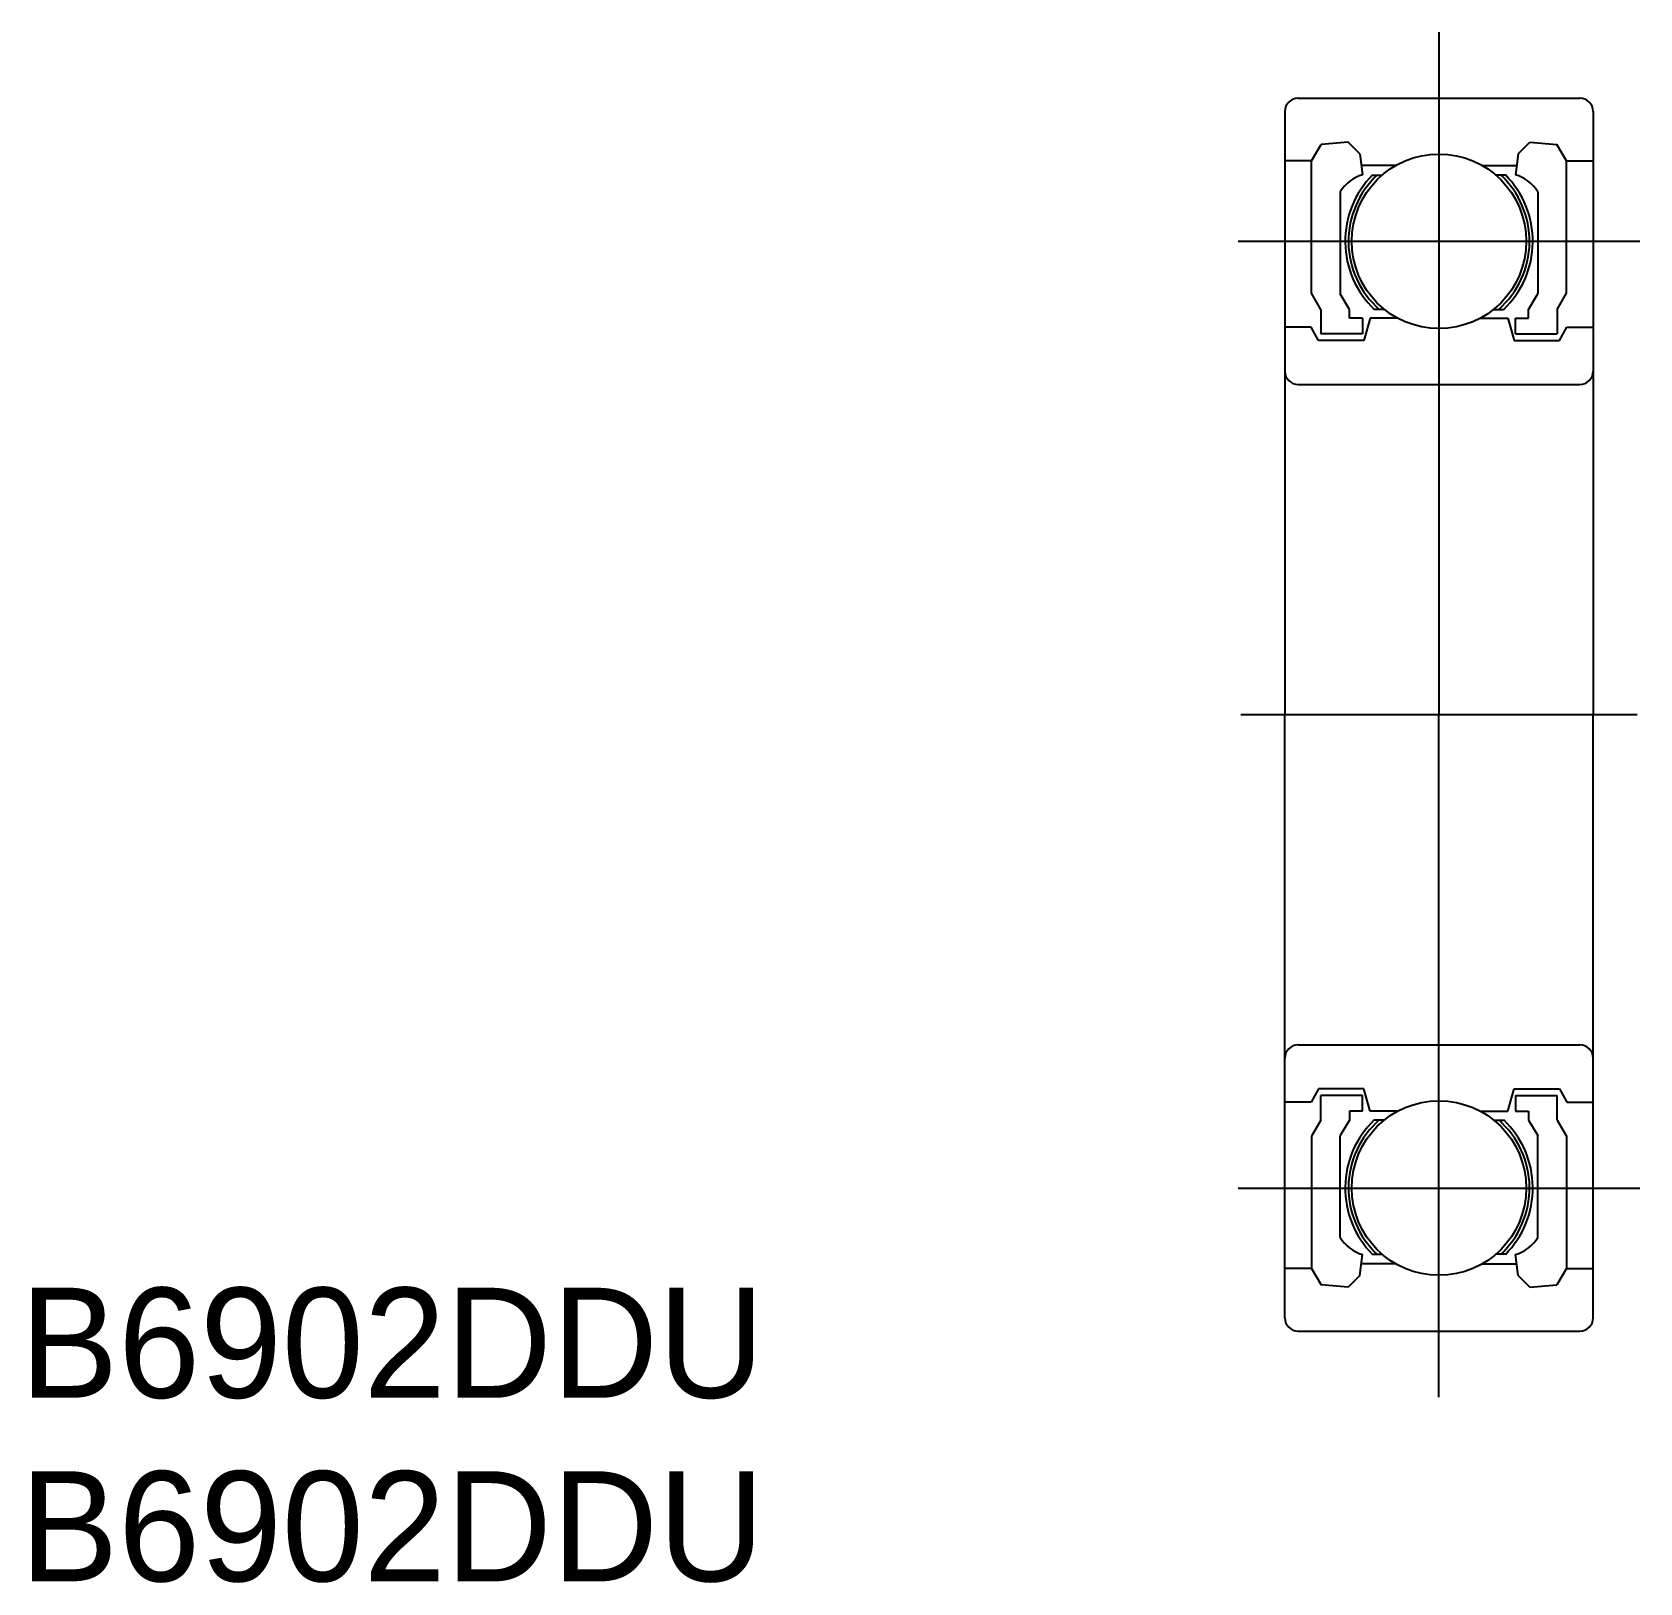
# Model space of a CAD drawing. Extents: x 724.9 to 761.4, y 606.5 to 641.7.
import ezdxf

# ---------------------------------------------------------------- set-up
doc = ezdxf.new("R2010")
doc.units = 0
doc.linetypes.add('CENTER', pattern=[50.8, 31.75, -6.35, 6.35, -6.35])
doc.layers.get('0').update_dxf_attribs({"linetype": 'CONTINUOUS'})
doc.layers.add('CENTER', color=1, linetype='CENTER')

msp = doc.modelspace()

# ---------------------------------------------------------------- linework, layer by layer
for p, q in [((753.65, 640.192), (760.05, 640.192)), ((755.341, 638.448), (755.562, 638.448)), ((755.341, 638.448), (755.562, 638.448)), ((758.358, 638.448), (758.138, 638.448)), ((758.358, 638.448), (758.138, 638.448)), ((755.907, 635.199), (755.289, 635.199)), ((755.608, 635.397), (755.381, 635.397)), ((757.793, 635.199), (758.411, 635.199)), ((758.092, 635.397), (758.319, 635.397)), ((753.65, 633.692), (760.05, 633.692)), ((753.65, 618.692), (760.05, 618.692)), ((755.907, 617.185), (755.289, 617.185)), ((755.608, 616.986), (755.381, 616.986)), ((757.793, 617.185), (758.411, 617.185)), ((758.092, 616.986), (758.319, 616.986)), ((755.341, 613.936), (755.562, 613.936)), ((755.341, 613.936), (755.562, 613.936)), ((758.358, 613.936), (758.138, 613.936)), ((758.358, 613.936), (758.138, 613.936)), ((753.65, 612.192), (760.05, 612.192))]:
    msp.add_line(p, q)
at = {"color": 7, "linetype": 'CONTINUOUS'}
for p, q in [((753.35, 639.892), (753.35, 626.192)), ((760.35, 639.892), (760.35, 626.192)), ((754.79, 639.192), (754.171, 639.137)), ((755.054, 638.928), (754.79, 639.192)), ((758.646, 638.928), (758.91, 639.192)), ((758.91, 639.192), (759.529, 639.137)), ((753.957, 638.767), (754.171, 639.137)), ((755.054, 638.928), (755.114, 638.452)), ((758.646, 638.928), (758.586, 638.452)), ((759.743, 638.767), (759.529, 639.137)), ((753.957, 638.767), (753.35, 638.767)), ((753.957, 635.767), (753.957, 638.767)), ((755.863, 638.661), (755.088, 638.661)), ((757.837, 638.661), (758.612, 638.661)), ((759.743, 638.767), (760.35, 638.767)), ((759.743, 635.767), (759.743, 638.767)), ((754.606, 638.066), (754.606, 635.746)), ((759.094, 638.066), (759.094, 635.746)), ((754.168, 635.397), (753.957, 635.767)), ((754.817, 635.397), (754.606, 635.746)), ((758.883, 635.397), (759.094, 635.746)), ((759.532, 635.397), (759.743, 635.767)), ((754.168, 635.397), (754.168, 634.841)), ((754.817, 635.199), (754.817, 635.397)), ((755.115, 635.199), (754.817, 635.199)), ((755.115, 635.199), (755.115, 634.841)), ((755.289, 635.199), (755.146, 634.692)), ((758.411, 635.199), (758.554, 634.692)), ((758.585, 635.199), (758.883, 635.199)), ((758.585, 634.841), (758.585, 635.199)), ((758.883, 635.199), (758.883, 635.397)), ((759.532, 635.397), (759.532, 634.841)), ((753.945, 634.989), (753.35, 634.989)), ((754.116, 634.692), (753.945, 634.989)), ((755.115, 634.841), (754.168, 634.841)), ((758.585, 634.841), (759.532, 634.841)), ((759.584, 634.692), (759.755, 634.989)), ((759.755, 634.989), (760.35, 634.989)), ((755.146, 634.692), (754.116, 634.692)), ((758.554, 634.692), (759.584, 634.692)), ((753.35, 612.492), (753.35, 626.192)), ((760.35, 612.492), (760.35, 626.192)), ((754.116, 617.692), (753.945, 617.394)), ((755.146, 617.692), (754.116, 617.692)), ((755.289, 617.185), (755.146, 617.692)), ((758.411, 617.185), (758.554, 617.692)), ((758.554, 617.692), (759.584, 617.692)), ((759.584, 617.692), (759.755, 617.394)), ((753.945, 617.394), (753.35, 617.394)), ((755.115, 617.543), (754.168, 617.543)), ((754.168, 616.986), (754.168, 617.543)), ((755.115, 617.185), (755.115, 617.543)), ((758.585, 617.543), (758.585, 617.185)), ((758.585, 617.543), (759.532, 617.543)), ((759.532, 616.986), (759.532, 617.543)), ((759.755, 617.394), (760.35, 617.394)), ((754.168, 616.986), (753.957, 616.616)), ((754.817, 616.986), (754.606, 616.638)), ((755.115, 617.185), (754.817, 617.185)), ((754.817, 617.185), (754.817, 616.986)), ((758.585, 617.185), (758.883, 617.185)), ((758.883, 617.185), (758.883, 616.986)), ((758.883, 616.986), (759.094, 616.638)), ((759.532, 616.986), (759.743, 616.616)), ((753.957, 616.616), (753.957, 613.617)), ((754.606, 614.318), (754.606, 616.638)), ((759.094, 614.318), (759.094, 616.638)), ((759.743, 616.616), (759.743, 613.617)), ((753.957, 613.617), (753.35, 613.617)), ((753.957, 613.617), (754.171, 613.246)), ((755.054, 613.455), (755.114, 613.931)), ((755.863, 613.723), (755.088, 613.723)), ((757.837, 613.723), (758.612, 613.723)), ((758.646, 613.455), (758.586, 613.931)), ((759.743, 613.617), (759.529, 613.246)), ((759.743, 613.617), (760.35, 613.617)), ((754.79, 613.192), (754.171, 613.246)), ((755.054, 613.455), (754.79, 613.192)), ((758.646, 613.455), (758.91, 613.192)), ((758.91, 613.192), (759.529, 613.246))]:
    msp.add_line(p, q, dxfattribs=at)
for centre in [(756.85, 636.942), (756.85, 615.442)]:
    msp.add_circle(centre, 1.982, dxfattribs=at)
for centre, radius, start, end in [((753.65, 639.892), 0.3, 90, 180), ((760.05, 639.892), 0.3, 0, 90), ((755.365, 637.596), 0.892, 106.2645, 148.2193), ((756.85, 636.942), 2.132, 135.0413, 226.4324), ((756.85, 636.942), 2.057, 132.9151, 228.6756), ((756.85, 636.942), 2.057, 311.3244, 47.0849), ((756.85, 636.942), 2.132, 313.5676, 44.9587), ((758.335, 637.596), 0.892, 31.7807, 73.7355), ((753.65, 633.992), 0.3, 180, 270), ((760.05, 633.992), 0.3, 270, 0), ((753.65, 618.392), 0.3, 90, 180), ((760.05, 618.392), 0.3, 360, 90), ((756.85, 615.442), 2.132, 133.5676, 224.9587), ((756.85, 615.442), 2.057, 131.3244, 227.0849), ((756.85, 615.442), 2.057, 312.9151, 48.6756), ((756.85, 615.442), 2.132, 315.0413, 46.4324), ((755.365, 614.788), 0.892, 211.7807, 253.7355), ((758.335, 614.788), 0.892, 286.2645, 328.2193), ((753.65, 612.492), 0.3, 180, 270), ((760.05, 612.492), 0.3, 270, 0)]:
    msp.add_arc(centre, radius, start, end, dxfattribs=at)
at = {"layer": 'CENTER', "color": 1, "linetype": 'CENTER'}
for p, q in [((756.85, 641.692), (756.85, 626.192)), ((752.287, 636.942), (761.413, 636.942)), ((753.787, 636.942), (759.912, 636.942)), ((752.35, 626.192), (761.35, 626.192)), ((752.35, 626.192), (761.35, 626.192)), ((752.35, 626.192), (761.35, 626.192)), ((756.85, 610.692), (756.85, 626.192)), ((752.287, 615.442), (761.413, 615.442)), ((753.787, 615.442), (759.912, 615.442))]:
    msp.add_line(p, q, dxfattribs=at)

# ---------------------------------------------------------------- texts
at = {"color": 7, "linetype": 'CONTINUOUS'}
for p in [(724.615, 610.678), (724.615, 606.511)]:
    msp.add_text('B6902DDU', height=2.5, dxfattribs=at).set_placement(p)

doc.saveas('drawing.dxf')
